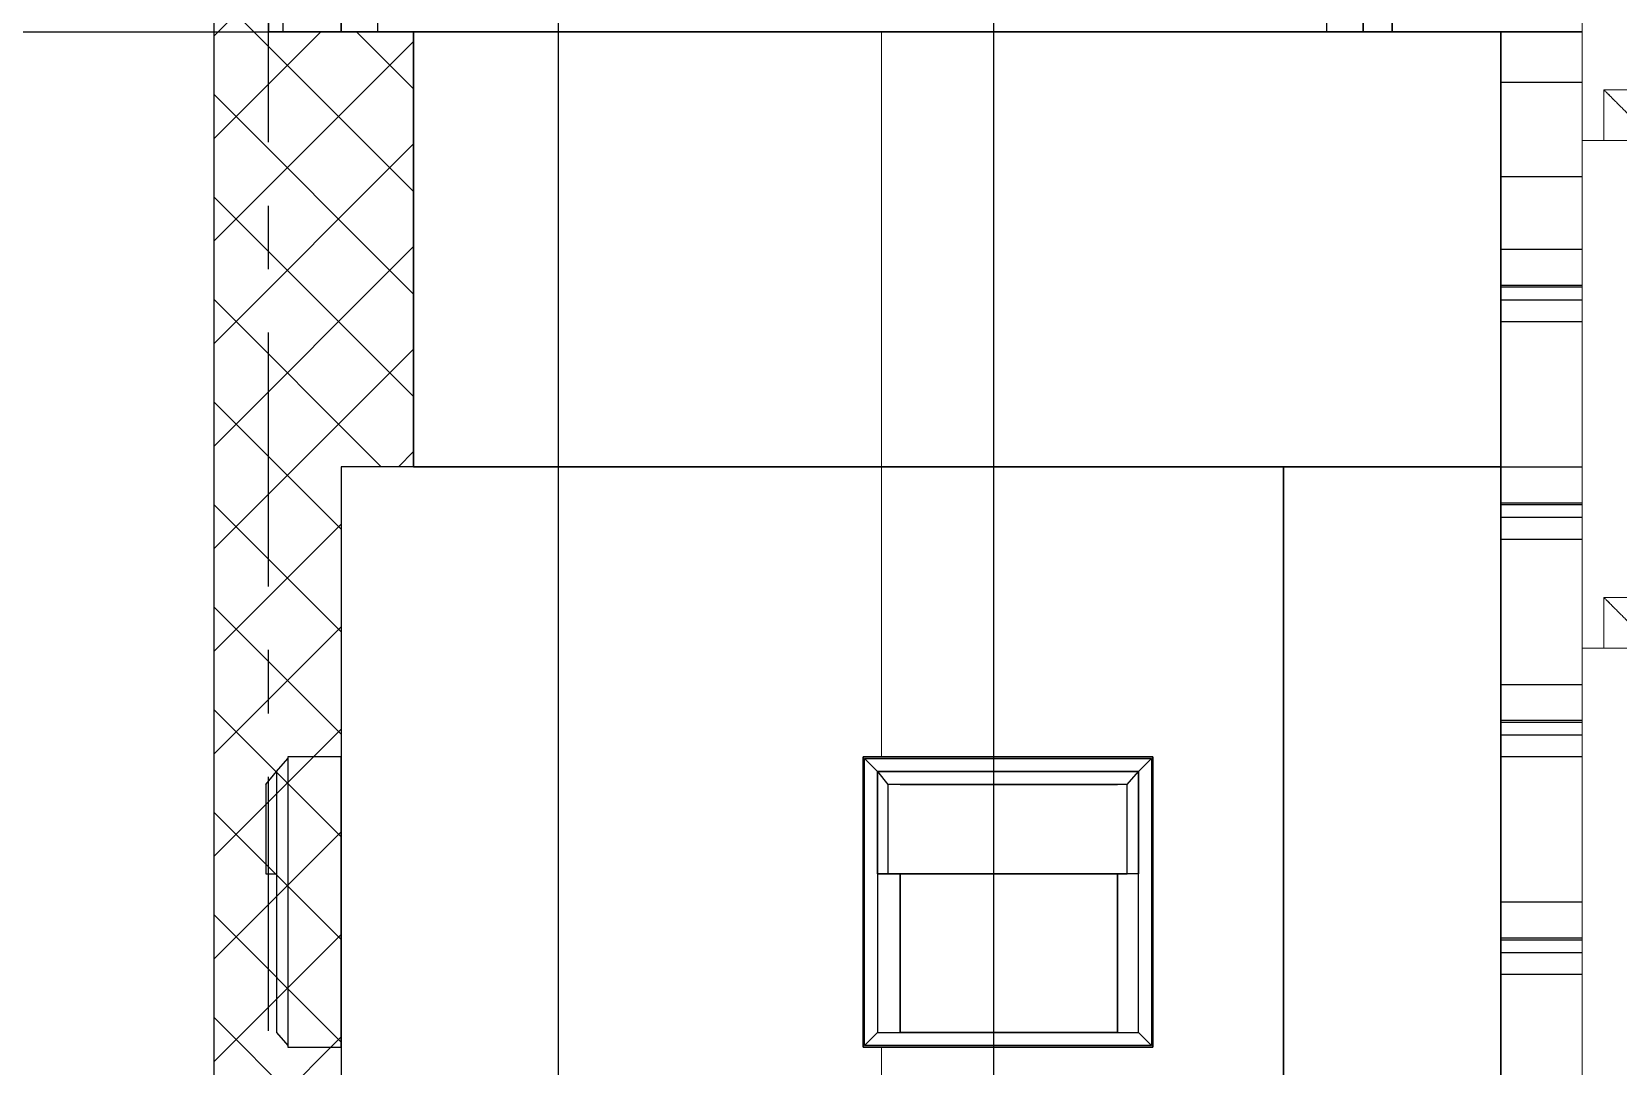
# Model space of a CAD drawing. Header units: millimetres. Extents: x -4391136 to -1798569, y -886572 to -291056.
# Drawn here: x -2407536 to -2406441, y -394254 to -393540 of the extents above; entities that cross this region are included whole.
import ezdxf
from ezdxf.enums import TextEntityAlignment as Align

# ---------------------------------------------------------------- set-up
doc = ezdxf.new("R2010")
doc.units = ezdxf.units.MM
for name, pattern in [('CENTER', [50.8, 31.75, -6.35, 6.35, -6.35]), ('TA_GL_000.70000', [1.925, 0.7, -0.175, 0.175, -0.175, 0.7]), ('TA_GL_005.00000', [13.75, 5, -1.25, 1.25, -1.25, 5])]:
    doc.linetypes.add(name, pattern=pattern)
for name, color, linetype in [('000 - 0_SYM_DWG_GRID-BUBBLE_MAIN_COLOR_1', 7, 'Continuous'), ('000 - 0_SYM_DWG_GRIDLINE_MAIN_COLOR_251', 7, 'Continuous'), ('000 - 0_SYM_DWG_LEVEL_TEXT', 7, 'Continuous'), ('000 - CONCRETE_EX_BUILDING_MAIN_COLOR_1', 7, 'Continuous'), ('000 - CONCRETE_EX_BUILDING_SUB_COLOR_251', 7, 'Continuous'), ('000 - CONCRETE_PRECAST_MAIN_COLOR_1', 7, 'Continuous'), ('000 - GRID', 7, 'CENTER'), ('Xref-E1-E4$0$_Col', 7, 'Continuous')]:
    doc.layers.add(name, color=color, linetype=linetype)
doc.styles.add('Arial', font='arial.ttf', dxfattribs={"height": 1500})
doc.styles.add('Arial_1', font='arial.ttf', dxfattribs={"height": 2000})
doc.styles.add('TA', font='', dxfattribs={"height": 4.5})
doc.styles.get('TA').set_extended_font_data('Cordia New')

# ---------------------------------------------------------------- blocks, each defined once
blk = doc.blocks.new('W-1-PP17-ENT2_REV00_20260527-083622_ELEVATION_3_ST')
at = {"layer": 'Xref-E1-E4$0$_Col', "color": 7}
for p, q in [((200, 100790), (200, 114090)), ((500, 114090), (500, 100790))]:
    blk.add_line(p, q, dxfattribs=at)
blk = doc.blocks.new('*U2358')
at = {"layer": '000 - 0_SYM_DWG_GRIDLINE_MAIN_COLOR_251', "color": 7, "linetype": 'ByBlock', "ltscale": 5}
blk.add_line((20, 0), (-295.4, 0), dxfattribs=at)
at = {"color": 7, "style": 'TA', "flags": 1}
blk.add_attdef('LOCATION', (6, -6), '', height=4.5, rotation=270, dxfattribs=at)
at = {"layer": '000 - 0_SYM_DWG_GRID-BUBBLE_MAIN_COLOR_1', "color": 7, "style": 'Arial'}
blk.add_attdef('GRID-HEAD', text='', height=4, rotation=90, dxfattribs=at).set_placement((41.25, 0), align=Align.MIDDLE_CENTER)
blk = doc.blocks.new('*U2158')
at = {"color": 7}
blk.add_point((0, 0), dxfattribs=at)
at = {"layer": '000 - 0_SYM_DWG_LEVEL_TEXT', "color": 7, "style": 'Arial_1'}
for tag, p in [('LV_NAME_1', (-114.775, 11.925)), ('LV_NAME_2', (-114.787, 6.835)), ('LV_NAME_3', (-114.798, 1.744))]:
    blk.add_attdef(tag, p, '', height=3, dxfattribs=at)
blk = doc.blocks.new('*U1519')
at = {"layer": '000 - 0_SYM_DWG_GRIDLINE_MAIN_COLOR_251', "color": 7, "linetype": 'ByBlock', "ltscale": 5}
blk.add_line((20, 0), (-232, 0), dxfattribs=at)
at = {"layer": '000 - 0_SYM_DWG_GRIDLINE_MAIN_COLOR_251', "color": 7}
blk.add_point((0, 0), dxfattribs=at)
at = {"color": 7, "style": 'TA', "flags": 1}
blk.add_attdef('LOCATION', (6, -6), '', height=4.5, rotation=270, dxfattribs=at)
blk = doc.blocks.new('W-1-PP17-ENT2_REV00_20260527-083622_ELEVATION_3_DIMS')
at = {"color": 7, "xscale": 50, "yscale": 50, "zscale": 50}
blk.add_blockref('*U2158', (0, 102290), dxfattribs=at)
at = {"layer": '000 - 0_SYM_DWG_GRIDLINE_MAIN_COLOR_251', "color": 7, "linetype": 'TA_GL_005.00000', "xscale": 50, "yscale": 50, "zscale": 50, "rotation": 180}
blk.add_blockref('*U1519', (0, 102290), dxfattribs=at)
at = {"layer": '000 - GRID', "color": 7, "linetype": 'TA_GL_000.70000', "xscale": 50.00000000000038, "yscale": 50.00000000000038, "zscale": 50.00000000000038, "rotation": 270}
blk.add_blockref('*U2358', (0, 101070), dxfattribs=at)
blk = doc.blocks.new('DPA_CP_Fence Type D - Fence Post Left w MRTA Logo-V78-ENTRANCE 2 - ENLARGE ELEVATION 3')
at = {"layer": '000 - CONCRETE_EX_BUILDING_MAIN_COLOR_1', "lineweight": 9}
h = blk.add_hatch(dxfattribs=at)
h.set_pattern_fill('FP_8', style=0, pattern_type=2)
h.set_pattern_definition([(45, (-2739911.39, 101340), (-35.3553, 35.3553), []), (135, (-2739911.39, 101340), (-35.3553, -35.3553), [])])
h.paths.add_polyline_path([(-2740112.8, 101389.9), (-2740092.7, 101389.9), (-2740092.7, 101990), (-2740042.7, 101990), (-2740042.7, 102290), (-2740142.8, 102290), (-2740142.8, 102890.1), (-2740180.3, 102890.1), (-2740180.3, 101389.9)])
h.paths.add_polyline_path([(-2741650.1, 101440), (-2741605.3, 101440), (-2741605.3, 102590), (-2741671.8, 102590), (-2741671.8, 101440)])
h.paths.add_polyline_path([(-2740405.3, 101440), (-2740330.3, 101440), (-2740330.3, 102590), (-2740405.3, 102590), (-2740405.3, 101480.7)])
h.paths.add_polyline_path([(-2741671.8, 102790), (-2741605.3, 102790), (-2741605.3, 102890.1), (-2741636.4, 102890.1), (-2741658.3, 102886.6), (-2741671.8, 102880.9), (-2741671.8, 102813.1)])
h.paths.add_polyline_path([(-2740330.3, 102790), (-2740330.3, 102890.1), (-2740405.3, 102890.1), (-2740405.3, 102790)])
blk = doc.blocks.new('DPA_GM-Stoplogs Line Based 250_post100  - Base 250-17983704-ENTRANCE 2 - ENLARGE ELEVATION 3')
at = {"layer": '000 - CONCRETE_EX_BUILDING_SUB_COLOR_251', "color": 7}
blk.add_line((-2739236.7, 102290), (-2739302.7, 102290), dxfattribs=at)
blk.add_line((-2739236.7, 102290), (-2739302.7, 102290), dxfattribs=at)
blk = doc.blocks.new('DPA-AR_RS_Roller Shutter - RS1-A_3725X3000_-28893657-ENTRANCE 2 - ENLARGE ELEVATION 3')
at = {"layer": '000 - CONCRETE_EX_BUILDING_MAIN_COLOR_1', "lineweight": 9}
h = blk.add_hatch(dxfattribs=at)
h.set_pattern_fill('FP_14', style=0, pattern_type=2)
h.set_pattern_definition([(0, (-630.73, 0), (0, 100), [])])
h.paths.add_polyline_path([(-2739367.7, 102290), (-2739236.7, 102290), (-2739236.7, 103040), (-2739221.7, 103040), (-2739221.4, 103075), (-2739130.7, 103075), (-2739130.6, 103172.3), (-2739129.3, 103177.9), (-2739128.2, 103180.5), (-2739123.5, 103185.7), (-2739121.2, 103187.5), (-2739115.4, 103189.5), (-2739110.2, 103189.8), (-2739106.8, 103189.4), (-2739100.7, 103186.3), (-2739097.7, 103183.6), (-2739094.9, 103179.6), (-2739093.4, 103175.9), (-2739092.8, 103167.6), (-2739092.7, 103063), (-2739092.7, 102290), (-2738827.7, 102290), (-2738827.7, 102300), (-2738577.7, 102300), (-2738577.7, 102290), (-2737642.5, 102290), (-2737642.6, 103172.3), (-2737641.3, 103177.9), (-2737639.8, 103181.1), (-2737637.2, 103184.4), (-2737632.2, 103187.9), (-2737627.7, 103189.5), (-2737621.7, 103189.7), (-2737619.8, 103190), (-2737572.9, 103190), (-2737366.7, 103189.5), (-2737361.7, 103190), (-2737356.8, 103189.4), (-2737352.2, 103187.5), (-2737347, 103182.8), (-2737345.3, 103180.5), (-2737343.3, 103175), (-2737342.9, 103167.9), (-2737343, 102290), (-2736427.7, 102290), (-2736427.7, 102300), (-2736177.7, 102300), (-2736177.7, 102290), (-2735892.6, 102290), (-2735892.1, 103175.9), (-2735890.2, 103180.5), (-2735885.5, 103185.7), (-2735882.2, 103187.9), (-2735877.4, 103189.5), (-2735873.7, 103190), (-2735868.8, 103189.4), (-2735864.2, 103187.5), (-2735859.7, 103183.6), (-2735856.9, 103179.6), (-2735855.4, 103175.9), (-2735854.8, 103167.6), (-2735854.7, 103075), (-2735763.7, 103074.7), (-2735763.7, 103040), (-2735748.7, 103040), (-2735748.7, 102290), (-2735642.7, 102290), (-2735642.7, 105290), (-2739367.7, 105290), (-2739367.7, 102313.5)])
h.paths.add_polyline_path([(-2739186.7, 102290), (-2739130.6, 102290), (-2739130.7, 102430), (-2739186.7, 102430), (-2739186.7, 102313.5)])
h.paths.add_polyline_path([(-2735854.9, 102290), (-2735798.7, 102290), (-2735798.7, 102430), (-2735854.9, 102430), (-2735854.9, 102313.5)])
h.paths.add_polyline_path([(-2737601.7, 102300), (-2737516.4, 102300), (-2737516.4, 102400), (-2737588.4, 102400.3), (-2737598, 102401.7), (-2737604.9, 102404.4), (-2737604.7, 102300)])
h.paths.add_polyline_path([(-2737469, 102300), (-2737380.4, 102300), (-2737380.4, 102404.4), (-2737384.1, 102402.9), (-2737388.9, 102401.3), (-2737403.6, 102400), (-2737469, 102400), (-2737469, 102313.5)])
h.paths.add_polyline_path([(-2737439.2, 102420), (-2737393.9, 102420.5), (-2737387.7, 102422), (-2737380.4, 102427.8), (-2737380.4, 102654.4), (-2737384.1, 102652.9), (-2737389.2, 102651.3), (-2737403.6, 102650), (-2737469, 102650), (-2737469, 102420)])
h.paths.add_polyline_path([(-2737585.7, 102420), (-2737516.4, 102420), (-2737516.4, 102650), (-2737588.4, 102650.3), (-2737598, 102651.7), (-2737604.9, 102653.8), (-2737604.7, 102426.9), (-2737597.1, 102421.6), (-2737591.6, 102420.5)])
h.paths.add_polyline_path([(-2735854.7, 102449.7), (-2735854.7, 102450), (-2735798.7, 102450), (-2735798.7, 102680), (-2735854.8, 102680), (-2735854.9, 102449.7)])
h.paths.add_polyline_path([(-2739130.7, 102449.7), (-2739130.6, 102450.2), (-2739130.7, 102680), (-2739186.7, 102680), (-2739186.7, 102450), (-2739130.7, 102450)])
h.paths.add_polyline_path([(-2737399.7, 102670), (-2737388.3, 102671.6), (-2737380.4, 102677.8), (-2737380.4, 102804.4), (-2737384.1, 102802.9), (-2737389.2, 102801.3), (-2737403.6, 102800), (-2737469, 102800), (-2737469, 102670), (-2737400.4, 102670)])
h.paths.add_polyline_path([(-2737572.9, 102670), (-2737516.4, 102670), (-2737516.4, 102800), (-2737588.4, 102800.3), (-2737598, 102801.7), (-2737604.8, 102803.8), (-2737604.7, 102676.9), (-2737597.1, 102671.6), (-2737585.7, 102670)])
h.paths.add_polyline_path([(-2739177.1, 102700), (-2739130.6, 102700), (-2739130.7, 102805), (-2739186.7, 102805), (-2739186.7, 102700)])
h.paths.add_polyline_path([(-2735798.7, 102700), (-2735798.7, 102805), (-2735854.8, 102805), (-2735854.7, 102700), (-2735835.1, 102700)])
h.paths.add_polyline_path([(-2737399.7, 102820), (-2737388.3, 102821.6), (-2737380.4, 102827.8), (-2737380.7, 102902), (-2737469, 102902), (-2737469, 102820), (-2737400.4, 102820)])
h.paths.add_polyline_path([(-2737572.9, 102820), (-2737516.4, 102820), (-2737516.4, 102902), (-2737604.8, 102902), (-2737604.7, 102826.9), (-2737597.1, 102821.6), (-2737585.7, 102820)])
h.paths.add_polyline_path([(-2735854.7, 102824.7), (-2735854.7, 102825), (-2735798.7, 102825), (-2735798.7, 103040), (-2735783.7, 103040), (-2735783.7, 103055), (-2735854.7, 103055), (-2735854.8, 102824.7)])
h.paths.add_polyline_path([(-2739130.7, 102824.7), (-2739130.7, 102825.2), (-2739130.7, 103055), (-2739201.7, 103055), (-2739201.7, 103040), (-2739186.7, 103040), (-2739186.7, 102825), (-2739130.7, 102825)])
h.paths.add_polyline_path([(-2737599.4, 102940), (-2737516.4, 102940), (-2737516.4, 103030), (-2737502.7, 103030), (-2737503.3, 103050), (-2737588.4, 103050.3), (-2737598, 103051.7), (-2737604.7, 103053.8), (-2737604.7, 102940), (-2737601.3, 102940)])
h.paths.add_polyline_path([(-2737386, 102940), (-2737380.4, 102940), (-2737380.4, 103054.4), (-2737384.1, 103052.9), (-2737388.9, 103051.3), (-2737403.6, 103050), (-2737482.7, 103050), (-2737482.2, 103030), (-2737469, 103030), (-2737469, 102940), (-2737392.7, 102940)])
h.paths.add_polyline_path([(-2737399.7, 103070), (-2737388.3, 103071.6), (-2737380.5, 103077.8), (-2737380.7, 103152), (-2737604.8, 103152), (-2737604.9, 103125.4), (-2737604.7, 103076.9), (-2737597.1, 103071.6), (-2737585.7, 103070), (-2737400.4, 103070)])
at = {"layer": '000 - CONCRETE_EX_BUILDING_MAIN_COLOR_1', "color": 7}
for p, q in [((-2739367.7, 105290), (-2739367.7, 102290)), ((-2739367.7, 102290), (-2739442.7, 102290)), ((-2739442.7, 102290), (-2739367.7, 102290)), ((-2739236.7, 102290), (-2739407.7, 102290)), ((-2739407.7, 102290), (-2739236.7, 102290))]:
    blk.add_line(p, q, dxfattribs=at)
blk = doc.blocks.new('DPA_LIGHTING_WALL MOUNT_WLL711_A - PASITO_Asymmetrical 150_x90_-33362364-ENTRANCE 2 - ENLARGE ELEVATION 3')
at = {"layer": '000 - CONCRETE_EX_BUILDING_MAIN_COLOR_1', "color": 7}
for p, q in [((-2739532.7, 101790), (-2739732.7, 101790)), ((-2739732.7, 101790), (-2739732.7, 101590)), ((-2739732.7, 101590), (-2739732.7, 101790)), ((-2739732.7, 101790), (-2739532.7, 101790)), ((-2739722.7, 101780), (-2739731.7, 101789)), ((-2739731.7, 101591), (-2739731.7, 101789)), ((-2739731.7, 101789), (-2739533.7, 101789)), ((-2739533.7, 101789), (-2739542.7, 101780)), ((-2739533.7, 101789), (-2739533.7, 101591)), ((-2739532.7, 101590), (-2739532.7, 101790)), ((-2739532.7, 101790), (-2739532.7, 101590)), ((-2739722.7, 101780), (-2739722.7, 101600)), ((-2739542.7, 101780), (-2739722.7, 101780)), ((-2739722.7, 101780), (-2739542.7, 101780)), ((-2739722.7, 101780), (-2739715.6, 101771)), ((-2739722.7, 101709.5), (-2739722.7, 101780)), ((-2739550.6, 101771), (-2739715.6, 101771)), ((-2739715.6, 101771), (-2739715.6, 101709.4)), ((-2739707, 101771), (-2739557.2, 101771)), ((-2739557.2, 101771), (-2739707, 101771)), ((-2739550.6, 101771), (-2739542.7, 101780)), ((-2739550.6, 101709.4), (-2739550.6, 101771)), ((-2739542.7, 101600), (-2739542.7, 101780)), ((-2739542.7, 101780), (-2739542.7, 101709.5)), ((-2739722.7, 101709.5), (-2739715.6, 101709.4)), ((-2739542.7, 101709.5), (-2739722.7, 101709.5)), ((-2739715.6, 101709.4), (-2739550.6, 101709.4)), ((-2739707, 101600), (-2739707, 101709.4)), ((-2739707, 101709.4), (-2739707, 101600)), ((-2739557.2, 101709.4), (-2739557.2, 101600)), ((-2739557.2, 101600), (-2739557.2, 101709.4)), ((-2739542.7, 101709.5), (-2739550.6, 101709.4)), ((-2739731.7, 101591), (-2739722.7, 101600)), ((-2739722.7, 101600), (-2739707, 101600)), ((-2739707, 101600), (-2739557.2, 101600)), ((-2739557.2, 101600), (-2739707, 101600)), ((-2739557.2, 101600), (-2739542.7, 101600)), ((-2739533.7, 101591), (-2739542.7, 101600)), ((-2739732.7, 101590), (-2739532.7, 101590)), ((-2739532.7, 101590), (-2739732.7, 101590)), ((-2739533.7, 101591), (-2739731.7, 101591))]:
    blk.add_line(p, q, dxfattribs=at)
blk = doc.blocks.new('DR-SG-SW-Wire Screen_Fence - D50-1200x2000 mm-34133114-ENTRANCE 2 - ENLARGE ELEVATION 3')
at = {"layer": '000 - CONCRETE_EX_BUILDING_MAIN_COLOR_1', "color": 7}
blk.add_line((-2740180.3, 101090), (-2740180.3, 103065), dxfattribs=at)
blk = doc.blocks.new('DPA_Curved type B - Curved Type B-V109-ENTRANCE 2 - ENLARGE ELEVATION 3')
at = {"layer": '000 - CONCRETE_PRECAST_MAIN_COLOR_1', "color": 7}
for p, q in [((-2740142.7, 102290), (-2740142.7, 105290)), ((-2740142.7, 102290), (-2740142.7, 105290)), ((-2740142.7, 102290), (-2740142.7, 105290)), ((-2740132.7, 102290), (-2740142.7, 102290)), ((-2740142.7, 102290), (-2740142.7, 102290)), ((-2740142.7, 102290), (-2740142.7, 102290)), ((-2740142.7, 102290), (-2740132.7, 102290)), ((-2740092.7, 102290), (-2740132.7, 102290)), ((-2740132.7, 102290), (-2740092.7, 102290)), ((-2739942.7, 102290), (-2740092.7, 102290)), ((-2740092.7, 102290), (-2739942.7, 102290))]:
    blk.add_line(p, q, dxfattribs=at)
blk = doc.blocks.new('DPA_Curved type B - Curved Type B-31237770-ENTRANCE 2 - ENLARGE ELEVATION 3')
at = {"layer": '000 - CONCRETE_PRECAST_MAIN_COLOR_1', "color": 7}
for p, q in [((-2740142.8, 102290), (-2740142.8, 105290)), ((-2740142.7, 102290), (-2740142.7, 105290)), ((-2740094.3, 102290), (-2740142.8, 102290)), ((-2740142.8, 102290), (-2740094.3, 102290)), ((-2740132.7, 102290), (-2740142.7, 102290)), ((-2740142.7, 102290), (-2740094.3, 102290)), ((-2740094.3, 102290), (-2740142.7, 102290)), ((-2740142.7, 102290), (-2740132.7, 102290)), ((-2740092.7, 102290), (-2740132.7, 102290)), ((-2740132.7, 102290), (-2740092.7, 102290)), ((-2739942.7, 102290), (-2740092.7, 102290)), ((-2740092.7, 102290), (-2739942.7, 102290))]:
    blk.add_line(p, q, dxfattribs=at)
blk = doc.blocks.new('DPA_Curved type A - Curved Type A-V110-ENTRANCE 2 - ENLARGE ELEVATION 3')
at = {"layer": '000 - CONCRETE_PRECAST_MAIN_COLOR_1', "color": 7}
for p, q in [((-2740142.7, 102290), (-2740142.7, 105290)), ((-2740142.7, 102290), (-2740142.7, 105290)), ((-2740132.7, 102290), (-2740142.7, 102290)), ((-2740142.7, 102290), (-2740142.7, 102290)), ((-2740142.7, 102290), (-2740132.7, 102290)), ((-2740092.7, 102290), (-2740132.7, 102290)), ((-2740132.7, 102290), (-2740092.7, 102290)), ((-2740092.7, 102290), (-2739942.7, 102290)), ((-2739942.7, 102290), (-2740092.7, 102290))]:
    blk.add_line(p, q, dxfattribs=at)
blk = doc.blocks.new('System Panel - DPA-AR_Facade_Solid Panel 150mm-27924946-ENTRANCE 2 - ENLARGE ELEVATION 3')
at = {"layer": '000 - CONCRETE_EX_BUILDING_MAIN_COLOR_1', "color": 7}
for p, q in [((-2740142.7, 102290), (-2740142.7, 105290)), ((-2740142.7, 105290), (-2740142.7, 102290)), ((-2739992.7, 102290), (-2740142.7, 102290))]:
    blk.add_line(p, q, dxfattribs=at)
blk = doc.blocks.new('DPA_Curved type B - Curved Type B-V111-ENTRANCE 2 - ENLARGE ELEVATION 3')
at = {"layer": '000 - CONCRETE_PRECAST_MAIN_COLOR_1', "color": 7}
for p, q in [((-2740132.7, 102290), (-2740142.7, 102290)), ((-2740142.7, 102290), (-2740142.7, 102290)), ((-2740142.7, 102290), (-2740142.7, 102290)), ((-2740142.7, 102290), (-2740132.7, 102290)), ((-2740092.7, 102290), (-2740132.7, 102290)), ((-2740132.7, 102290), (-2740092.7, 102290)), ((-2739942.7, 102290), (-2740092.7, 102290)), ((-2740092.7, 102290), (-2739942.7, 102290))]:
    blk.add_line(p, q, dxfattribs=at)
blk = doc.blocks.new('DPA_Curved type A - Curved Type A-V112-ENTRANCE 2 - ENLARGE ELEVATION 3')
at = {"layer": '000 - CONCRETE_PRECAST_MAIN_COLOR_1', "color": 7}
for p, q in [((-2740132.7, 102290), (-2740142.7, 102290)), ((-2740142.7, 102290), (-2740142.7, 102290)), ((-2740142.7, 102290), (-2740132.7, 102290)), ((-2740092.7, 102290), (-2740132.7, 102290)), ((-2740132.7, 102290), (-2740092.7, 102290)), ((-2740092.7, 102290), (-2739942.7, 102290)), ((-2739942.7, 102290), (-2740092.7, 102290))]:
    blk.add_line(p, q, dxfattribs=at)
blk = doc.blocks.new('DPA_Flat type A - Flat Type A-34221662-ENTRANCE 2 - ENLARGE ELEVATION 3')
at = {"layer": '000 - CONCRETE_EX_BUILDING_MAIN_COLOR_1', "color": 7}
for p, q in [((-2740117.7, 102290), (-2740142.7, 102290)), ((-2740142.7, 102290), (-2740117.7, 102290)), ((-2739942.7, 102290), (-2740117.7, 102290)), ((-2740117.7, 102290), (-2739942.7, 102290))]:
    blk.add_line(p, q, dxfattribs=at)
blk = doc.blocks.new('DPA_Curved type A_Corner 1 - Curved Type A_corner 1-31495885-ENTRANCE 2 - ENLARGE ELEVATION 3')
at = {"layer": '000 - CONCRETE_PRECAST_MAIN_COLOR_1', "color": 7}
for p, q in [((-2740142.7, 102290), (-2740142.7, 105290)), ((-2740142.7, 102290), (-2740142.7, 105290)), ((-2740132.7, 102290), (-2740132.7, 105290)), ((-2740092.7, 102290), (-2740092.7, 105290)), ((-2740092.7, 102290), (-2740092.7, 105290)), ((-2740092.7, 102290), (-2740092.7, 105290)), ((-2740092.7, 102290), (-2740092.7, 105290)), ((-2740132.7, 102290), (-2740142.7, 102290)), ((-2740142.7, 102290), (-2740142.7, 102290)), ((-2740142.7, 102290), (-2740132.7, 102290)), ((-2740092.7, 102290), (-2740132.7, 102290)), ((-2740132.7, 102290), (-2740092.7, 102290)), ((-2739942.7, 102290), (-2740092.7, 102290)), ((-2740092.7, 102290), (-2739942.7, 102290))]:
    blk.add_line(p, q, dxfattribs=at)
blk = doc.blocks.new('DPA_Curved type B - Curved Type B-V113-ENTRANCE 2 - ENLARGE ELEVATION 3')
at = {"layer": '000 - CONCRETE_PRECAST_MAIN_COLOR_1', "color": 7}
for p, q in [((-2740142.7, 102290), (-2740142.7, 105290)), ((-2740142.7, 102290), (-2740142.7, 105290)), ((-2740142.7, 102290), (-2740142.7, 105290)), ((-2740092.7, 105290), (-2740092.7, 102290)), ((-2740092.7, 102290), (-2740092.7, 105290)), ((-2740092.7, 102290), (-2740092.7, 105290)), ((-2740092.7, 102290), (-2740092.7, 105290)), ((-2740132.7, 102290), (-2740142.7, 102290)), ((-2740142.7, 102290), (-2740142.7, 102290)), ((-2740142.7, 102290), (-2740142.7, 102290)), ((-2740142.7, 102290), (-2740132.7, 102290)), ((-2740092.7, 102290), (-2740132.7, 102290)), ((-2740132.7, 102290), (-2740092.7, 102290)), ((-2739942.7, 102290), (-2740092.7, 102290)), ((-2740092.7, 102290), (-2739942.7, 102290))]:
    blk.add_line(p, q, dxfattribs=at)
blk = doc.blocks.new('System Panel - DPA-AR_Facade_Solid Panel 150mm-28751671-ENTRANCE 2 - ENLARGE ELEVATION 3')
at = {"layer": '000 - CONCRETE_EX_BUILDING_MAIN_COLOR_1', "color": 7}
for p, q in [((-2740142.7, 102290), (-2740142.7, 105290)), ((-2740142.7, 105290), (-2740142.7, 102290)), ((-2739992.7, 102290), (-2740142.7, 102290)), ((-2740142.7, 102290), (-2739992.7, 102290))]:
    blk.add_line(p, q, dxfattribs=at)
blk = doc.blocks.new('DPA_Flat type A - Flat Type A-31215684-ENTRANCE 2 - ENLARGE ELEVATION 3')
at = {"layer": '000 - CONCRETE_EX_BUILDING_MAIN_COLOR_1', "color": 7}
for p, q in [((-2740092.7, 102290), (-2740092.7, 105290)), ((-2740092.7, 105290), (-2740092.7, 102290)), ((-2740067.7, 105290), (-2740067.7, 102290)), ((-2739412.7, 102290), (-2739412.7, 105290)), ((-2739387.7, 102290), (-2739387.7, 105290)), ((-2739387.7, 105290), (-2739387.7, 102290)), ((-2740067.7, 102290), (-2740092.7, 102290)), ((-2740092.7, 102290), (-2739387.7, 102290)), ((-2739412.7, 102290), (-2740067.7, 102290)), ((-2739387.7, 102290), (-2739412.7, 102290))]:
    blk.add_line(p, q, dxfattribs=at)
blk = doc.blocks.new('DPA_Flat type A - Flat Type A-31215687-ENTRANCE 2 - ENLARGE ELEVATION 3')
at = {"layer": '000 - CONCRETE_EX_BUILDING_MAIN_COLOR_1', "color": 7}
for p, q in [((-2739367.7, 105290), (-2739367.7, 102290)), ((-2739367.7, 102290), (-2739367.7, 105290)), ((-2739567.7, 102290), (-2739392.7, 102290)), ((-2739392.7, 102290), (-2739567.7, 102290)), ((-2739392.7, 102290), (-2739367.7, 102290)), ((-2739367.7, 102290), (-2739392.7, 102290))]:
    blk.add_line(p, q, dxfattribs=at)
blk = doc.blocks.new('PPLS_Escalator Straight - PPLS_Escalator Single_1000 mm Step Width-32424651-ENTRANCE 2 - ENLARGE ELEVATION 3')
at = {"layer": '000 - CONCRETE_EX_BUILDING_MAIN_COLOR_1', "color": 7}
for p, q in [((-2739317.7, 102290), (-2739236.7, 102290)), ((-2739317.7, 102290), (-2739236.7, 102290)), ((-2739236.7, 102290), (-2739317.7, 102290)), ((-2739317.7, 102290), (-2739236.7, 102290))]:
    blk.add_line(p, q, dxfattribs=at)
blk = doc.blocks.new('Railing - RL8A_Post _Mid_-30554526-ENTRANCE 2 - ENLARGE ELEVATION 3')
at = {"layer": '000 - CONCRETE_EX_BUILDING_MAIN_COLOR_1', "color": 7, "lineweight": 9}
blk.add_line((-2739236.7, 102665), (-2739236.7, 101840), dxfattribs=at)
blk = doc.blocks.new('Railing - RL8A_Post _Mid_-V118-ENTRANCE 2 - ENLARGE ELEVATION 3')
at = {"layer": '000 - CONCRETE_EX_BUILDING_MAIN_COLOR_1', "color": 7, "lineweight": 9}
for p, q in [((-2739130.5, 102250), (-2739221.7, 102250)), ((-2739221.7, 102250), (-2739221.7, 102215)), ((-2739236.7, 102215), (-2739236.7, 101390)), ((-2739186.7, 102215), (-2739236.7, 102215)), ((-2739236.7, 102215), (-2739186.7, 102215)), ((-2739211.7, 102215), (-2739221.4, 102215)), ((-2739221.4, 102215), (-2739211.7, 102215)), ((-2739211.7, 102215), (-2739202.1, 102215)), ((-2739202.1, 102215), (-2739211.7, 102215))]:
    blk.add_line(p, q, dxfattribs=at)
for points, knots in [([(-2739221.7, 102250), (-2739221.7, 102250), (-2739221.6, 102249.8), (-2739221, 102249.3), (-2739220.4, 102248.7), (-2739219.8, 102248.1), (-2739219.2, 102247.5), (-2739218.7, 102246.9), (-2739217.8, 102246.1), (-2739216.9, 102245.2), (-2739216.2, 102244.4), (-2739215.4, 102243.6), (-2739213.9, 102242.2), (-2739212.6, 102240.9), (-2739211.7, 102240)], [0.5, 0.5, 0.5, 0.5, 0.5833333, 0.625, 0.6666667, 0.7083333, 0.7291667, 0.75, 0.7916667, 0.8333333, 0.8541667, 0.875, 0.9166667, 1, 1, 1, 1]), ([(-2739211.7, 102240), (-2739212.6, 102240.9), (-2739213.9, 102242.2), (-2739215.6, 102243.8), (-2739216.5, 102244.8), (-2739217.3, 102245.6), (-2739218, 102246.3), (-2739218.7, 102246.9), (-2739219.2, 102247.5), (-2739219.8, 102248.1), (-2739220.4, 102248.7), (-2739221, 102249.3), (-2739221.3, 102249.5), (-2739221.4, 102249.7)], [0, 0, 0, 0, 0.0833333, 0.125, 0.1666667, 0.1875, 0.2083333, 0.25, 0.2708333, 0.2916667, 0.3333333, 0.375, 0.4166667, 0.4166667, 0.4166667, 0.4166667]), ([(-2739211.7, 102240), (-2739210.8, 102239.1), (-2739209.5, 102237.8), (-2739207.9, 102236.2), (-2739206.9, 102235.2), (-2739206.2, 102234.4), (-2739205.5, 102233.7), (-2739204.8, 102233.1), (-2739204.2, 102232.5), (-2739203.6, 102231.9), (-2739203, 102231.3), (-2739202.5, 102230.7), (-2739201.9, 102230.2), (-2739201.7, 102230), (-2739201.7, 102230)], [0, 0, 0, 0, 0.0833333, 0.125, 0.1666667, 0.1875, 0.2083333, 0.25, 0.2708333, 0.2916667, 0.3333333, 0.375, 0.4166667, 0.5, 0.5, 0.5, 0.5]), ([(-2739202.1, 102230.3), (-2739202.2, 102230.5), (-2739202.5, 102230.7), (-2739203, 102231.3), (-2739203.6, 102231.9), (-2739204.2, 102232.5), (-2739204.8, 102233.1), (-2739205.6, 102233.9), (-2739206.5, 102234.8), (-2739207.3, 102235.6), (-2739208.1, 102236.4), (-2739209.5, 102237.8), (-2739210.8, 102239.1), (-2739211.7, 102240)], [0.5833333, 0.5833333, 0.5833333, 0.5833333, 0.625, 0.6666667, 0.7083333, 0.7291667, 0.75, 0.7916667, 0.8333333, 0.8541667, 0.875, 0.9166667, 1, 1, 1, 1])]:
    blk.add_open_spline(points, degree=3, knots=knots, dxfattribs=at)
blk = doc.blocks.new('Railing - RL8A_Post_Start-End_-30554528-ENTRANCE 2 - ENLARGE ELEVATION 3')
at = {"layer": '000 - CONCRETE_EX_BUILDING_MAIN_COLOR_1', "color": 7, "lineweight": 9}
blk.add_line((-2739236.7, 103040), (-2739236.7, 102290), dxfattribs=at)
blk = doc.blocks.new('Railing - RL8A_Post_Start-End_-V119-ENTRANCE 2 - ENLARGE ELEVATION 3')
at = {"layer": '000 - CONCRETE_EX_BUILDING_MAIN_COLOR_1', "color": 7, "lineweight": 9}
for p, q in [((-2739130.7, 101900), (-2739221.7, 101900)), ((-2739221.7, 101900), (-2739221.7, 101865)), ((-2739236.7, 101865), (-2739236.7, 101090)), ((-2739186.7, 101865), (-2739236.7, 101865)), ((-2739236.7, 101865), (-2739186.7, 101865)), ((-2739211.7, 101865), (-2739221.4, 101865)), ((-2739221.4, 101865), (-2739211.7, 101865)), ((-2739211.7, 101865), (-2739202.1, 101865)), ((-2739202.1, 101865), (-2739211.7, 101865))]:
    blk.add_line(p, q, dxfattribs=at)
for points, knots in [([(-2739221.7, 101900), (-2739221.7, 101900), (-2739221.6, 101899.8), (-2739221, 101899.3), (-2739220.4, 101898.7), (-2739219.8, 101898.1), (-2739219.2, 101897.5), (-2739218.7, 101896.9), (-2739217.8, 101896.1), (-2739216.9, 101895.2), (-2739216.2, 101894.4), (-2739215.4, 101893.6), (-2739213.9, 101892.2), (-2739212.6, 101890.9), (-2739211.7, 101890)], [0.5, 0.5, 0.5, 0.5, 0.5833333, 0.625, 0.6666667, 0.7083333, 0.7291667, 0.75, 0.7916667, 0.8333333, 0.8541667, 0.875, 0.9166667, 1, 1, 1, 1]), ([(-2739218.8, 101897.1), (-2739219, 101897.2), (-2739219.2, 101897.5), (-2739219.8, 101898.1), (-2739220.4, 101898.7), (-2739221, 101899.3), (-2739221.3, 101899.5), (-2739221.4, 101899.7)], [0.25, 0.25, 0.25, 0.25, 0.2708333, 0.2916667, 0.3333333, 0.375, 0.4166667, 0.4166667, 0.4166667, 0.4166667]), ([(-2739211.7, 101890), (-2739212.6, 101890.9), (-2739213.9, 101892.2), (-2739215.6, 101893.8), (-2739216.5, 101894.8), (-2739217.3, 101895.6), (-2739218, 101896.3), (-2739218.5, 101896.8), (-2739218.8, 101897.1)], [0, 0, 0, 0, 0.0833333, 0.125, 0.1666667, 0.1875, 0.2083333, 0.25, 0.25, 0.25, 0.25]), ([(-2739211.7, 101890), (-2739210.8, 101889.1), (-2739209.5, 101887.8), (-2739207.9, 101886.2), (-2739206.9, 101885.2), (-2739206.2, 101884.4), (-2739205.5, 101883.7), (-2739204.8, 101883.1), (-2739204.2, 101882.5), (-2739203.6, 101881.9), (-2739203, 101881.3), (-2739202.5, 101880.7), (-2739201.9, 101880.2), (-2739201.7, 101880), (-2739201.7, 101880)], [0, 0, 0, 0, 0.0833333, 0.125, 0.1666667, 0.1875, 0.2083333, 0.25, 0.2708333, 0.2916667, 0.3333333, 0.375, 0.4166667, 0.5, 0.5, 0.5, 0.5]), ([(-2739202.1, 101880.3), (-2739202.2, 101880.5), (-2739202.5, 101880.7), (-2739203, 101881.3), (-2739203.6, 101881.9), (-2739204.2, 101882.5), (-2739204.8, 101883.1), (-2739205.6, 101883.9), (-2739206.5, 101884.8), (-2739207.3, 101885.6), (-2739208.1, 101886.4), (-2739209.5, 101887.8), (-2739210.8, 101889.1), (-2739211.7, 101890)], [0.5833333, 0.5833333, 0.5833333, 0.5833333, 0.625, 0.6666667, 0.7083333, 0.7291667, 0.75, 0.7916667, 0.8333333, 0.8541667, 0.875, 0.9166667, 1, 1, 1, 1])]:
    blk.add_open_spline(points, degree=3, knots=knots, dxfattribs=at)
blk = doc.blocks.new('Railing - Railing-30558705-ENTRANCE 2 - ENLARGE ELEVATION 3')
at = {"color": 7}
for name in ['Railing - RL8A_Post_Start-End_-30554528-ENTRANCE 2 - ENLARGE ELEVATION 3', 'Railing - RL8A_Post _Mid_-30554526-ENTRANCE 2 - ENLARGE ELEVATION 3', 'Railing - RL8A_Post _Mid_-V118-ENTRANCE 2 - ENLARGE ELEVATION 3', 'Railing - RL8A_Post_Start-End_-V119-ENTRANCE 2 - ENLARGE ELEVATION 3']:
    blk.add_blockref(name, (0, 0), dxfattribs=at)
blk = doc.blocks.new('DPA_LIGHTING_WALL MOUNT_WLL711 1 - 10W LED_use_-V133-ENTRANCE 2 - ENLARGE ELEVATION 3')
at = {"layer": '000 - CONCRETE_EX_BUILDING_MAIN_COLOR_1', "color": 7}
for p, q in [((-2740137.4, 101780), (-2740129.4, 101789)), ((-2740129.4, 101790), (-2740129.4, 101590)), ((-2740092.7, 101790), (-2740129.4, 101790)), ((-2740092.7, 101590), (-2740092.7, 101790)), ((-2740144.7, 101771), (-2740137.4, 101780)), ((-2740144.7, 101771), (-2740144.7, 101709.4)), ((-2740137.4, 101780), (-2740137.4, 101600)), ((-2740144.7, 101709.4), (-2740137.4, 101709.4)), ((-2740137.4, 101600), (-2740129.4, 101591)), ((-2740129.4, 101590), (-2740092.7, 101590))]:
    blk.add_line(p, q, dxfattribs=at)
blk = doc.blocks.new('W-1-PP17-ENT2_REV00_20260527-083622_ELEVATION_3_EX')
at = {"layer": '000 - CONCRETE_EX_BUILDING_MAIN_COLOR_1', "lineweight": 9}
h = blk.add_hatch(dxfattribs=at)
h.set_pattern_fill('FP_10', style=0, pattern_type=2)
h.set_pattern_definition([(90, (-350, 102290), (-600, 4e-14), [])])
h.paths.add_polyline_path([(698.3, 101990), (850, 101990), (850, 102290), (100, 102290), (100, 101990), (431, 101990)])
h = blk.add_hatch(dxfattribs=at)
h.set_pattern_fill('FP_4', style=0, pattern_type=2)
h.set_pattern_definition([(90, (850, 100750), (-600, 4e-14), [])])
h.paths.add_polyline_path([(698.3, 101090), (700, 101090), (700, 101340), (50, 101340), (50, 101090), (431, 101090)])
h.paths.add_polyline_path([(700, 101350), (700, 101990), (50, 101990), (50, 101350), (698.3, 101350)])
h.paths.add_polyline_path([(610, 101590), (410, 101590), (410, 101790), (610, 101790), (610, 101647.3)])
at = {"layer": '000 - CONCRETE_EX_BUILDING_MAIN_COLOR_1', "color": 7}
for p, q in [((775, 102290), (775, 105290)), ((100, 101990), (100, 102290)), ((100, 102290), (200, 102290)), ((850, 102290), (100, 102290)), ((100, 102290), (100, 101990)), ((100, 102290), (850, 102290)), ((100, 102290), (100, 102190)), ((100, 102290), (100, 102190)), ((150, 102290), (100, 102290)), ((100, 102290), (150, 102290)), ((150, 102290), (100, 102290)), ((200, 102290), (850, 102290)), ((750, 102290), (700, 102290)), ((700, 102290), (750, 102290)), ((750, 102290), (700, 102290)), ((700, 102290), (750, 102290)), ((700, 102290), (775, 102290)), ((725, 102290), (700, 102290)), ((720, 102290), (700, 102290)), ((700, 102290), (725, 102290)), ((720, 102290), (770, 102290)), ((775, 102290), (770, 102290)), ((50, 101990), (50, 101350)), ((200, 101990), (50, 101990)), ((700, 101990), (50, 101990)), ((50, 101990), (50, 101350)), ((200, 101990), (100, 101990)), ((100, 101990), (850, 101990)), ((200, 101990), (700, 101990)), ((850, 101990), (200, 101990)), ((850, 101990), (700, 101990)), ((850, 101990), (700, 101990)), ((700, 101990), (700, 101190)), ((700, 101990), (700, 101940)), ((700, 101340), (700, 101990)), ((700, 101940), (700, 101790)), ((700, 101190), (700, 101940)), ((700, 101790), (700, 101640)), ((700, 101640), (700, 101490))]:
    blk.add_line(p, q, dxfattribs=at)
at = {"layer": '000 - CONCRETE_EX_BUILDING_SUB_COLOR_251', "color": 7}
for p, q in [((850, 101990), (850, 102290)), ((850, 102290), (850, 101990)), ((850, 102290), (906, 102290)), ((850, 102290), (850, 102190)), ((850, 102290), (850, 102190)), ((850, 102115), (850, 102255)), ((906, 102255), (850, 102255)), ((850, 102190), (850, 101990)), ((906, 102190), (850, 102190)), ((850, 102134), (850, 102140)), ((850, 102140), (906, 102140)), ((850, 102115), (850, 102140)), ((850, 102137.5), (850, 102140)), ((850, 102137.5), (850, 102140)), ((850, 102137.5), (850, 102140)), ((850, 102137.5), (850, 102140)), ((850, 102137.5), (850, 102140)), ((850, 102140), (906, 102140)), ((850, 102140), (906, 102140)), ((850, 102140), (906, 102140)), ((850, 102140), (906, 102140)), ((850, 102140), (906, 102140)), ((850, 102140), (906, 102140)), ((850, 102114), (850, 102134)), ((906, 102115), (850, 102115)), ((850, 102090), (850, 102114)), ((850, 102114), (906, 102114)), ((850, 102114), (906, 102114)), ((850, 101965), (850, 102105)), ((906, 102105), (850, 102105)), ((906, 102090), (850, 102090)), ((850, 101990), (850, 101350)), ((850, 101984), (850, 101990)), ((850, 101990), (906, 101990)), ((850, 101965), (850, 101990)), ((850, 101987.5), (850, 101990)), ((850, 101987.5), (850, 101990)), ((850, 101987.5), (850, 101990)), ((850, 101987.5), (850, 101990)), ((850, 101987.5), (850, 101990)), ((850, 101990), (906, 101990)), ((850, 101990), (906, 101990)), ((850, 101990), (906, 101990)), ((850, 101990), (906, 101990)), ((850, 101990), (906, 101990)), ((850, 101990), (906, 101990)), ((850, 101964), (850, 101984)), ((906, 101965), (850, 101965)), ((850, 101940), (850, 101964)), ((850, 101964), (906, 101964)), ((850, 101964), (906, 101964)), ((850, 101815), (850, 101955)), ((906, 101955), (850, 101955)), ((906, 101940), (850, 101940)), ((850, 101834), (850, 101840)), ((850, 101840), (906, 101840)), ((850, 101815), (850, 101840)), ((850, 101837.5), (850, 101840)), ((850, 101837.5), (850, 101840)), ((850, 101837.5), (850, 101840)), ((850, 101837.5), (850, 101840)), ((850, 101837.5), (850, 101840)), ((850, 101840), (906, 101840)), ((850, 101840), (906, 101840)), ((850, 101840), (906, 101840)), ((850, 101840), (906, 101840)), ((850, 101840), (906, 101840)), ((850, 101840), (906, 101840)), ((850, 101814), (850, 101834)), ((906, 101815), (850, 101815)), ((850, 101790), (850, 101814)), ((850, 101814), (906, 101814)), ((850, 101814), (906, 101814)), ((850, 101665), (850, 101805)), ((906, 101805), (850, 101805)), ((906, 101790), (850, 101790)), ((850, 101684), (850, 101690)), ((850, 101690), (906, 101690)), ((850, 101665), (850, 101690)), ((850, 101687.5), (850, 101690)), ((850, 101687.5), (850, 101690)), ((850, 101687.5), (850, 101690)), ((850, 101687.5), (850, 101690)), ((850, 101687.5), (850, 101690)), ((850, 101690), (906, 101690)), ((850, 101690), (906, 101690)), ((850, 101690), (906, 101690)), ((850, 101690), (906, 101690)), ((850, 101690), (906, 101690)), ((850, 101690), (906, 101690)), ((850, 101664), (850, 101684)), ((906, 101665), (850, 101665)), ((850, 101640), (850, 101664)), ((850, 101664), (906, 101664)), ((850, 101664), (906, 101664)), ((850, 101515), (850, 101655)), ((906, 101655), (850, 101655)), ((906, 101640), (850, 101640))]:
    blk.add_line(p, q, dxfattribs=at)
at = {"layer": '000 - CONCRETE_EX_BUILDING_MAIN_COLOR_1', "color": 7}
for name in ['System Panel - DPA-AR_Facade_Solid Panel 150mm-27924946-ENTRANCE 2 - ENLARGE ELEVATION 3', 'DPA_Flat type A - Flat Type A-34221662-ENTRANCE 2 - ENLARGE ELEVATION 3', 'System Panel - DPA-AR_Facade_Solid Panel 150mm-28751671-ENTRANCE 2 - ENLARGE ELEVATION 3', 'DPA_Flat type A - Flat Type A-31215684-ENTRANCE 2 - ENLARGE ELEVATION 3', 'DPA_Flat type A - Flat Type A-31215687-ENTRANCE 2 - ENLARGE ELEVATION 3', 'DPA-AR_RS_Roller Shutter - RS1-A_3725X3000_-28893657-ENTRANCE 2 - ENLARGE ELEVATION 3', 'DR-SG-SW-Wire Screen_Fence - D50-1200x2000 mm-34133114-ENTRANCE 2 - ENLARGE ELEVATION 3', 'Railing - Railing-30558705-ENTRANCE 2 - ENLARGE ELEVATION 3', 'DPA_CP_Fence Type D - Fence Post Left w MRTA Logo-V78-ENTRANCE 2 - ENLARGE ELEVATION 3', 'PPLS_Escalator Straight - PPLS_Escalator Single_1000 mm Step Width-32424651-ENTRANCE 2 - ENLARGE ELEVATION 3', 'DPA_LIGHTING_WALL MOUNT_WLL711 1 - 10W LED_use_-V133-ENTRANCE 2 - ENLARGE ELEVATION 3', 'DPA_LIGHTING_WALL MOUNT_WLL711 1 - 10W LED_use_-V133-ENTRANCE 2 - ENLARGE ELEVATION 3', 'DPA_LIGHTING_WALL MOUNT_WLL711 1 - 10W LED_use_-V133-ENTRANCE 2 - ENLARGE ELEVATION 3', 'DPA_LIGHTING_WALL MOUNT_WLL711 1 - 10W LED_use_-V133-ENTRANCE 2 - ENLARGE ELEVATION 3', 'DPA_LIGHTING_WALL MOUNT_WLL711 1 - 10W LED_use_-V133-ENTRANCE 2 - ENLARGE ELEVATION 3', 'DPA_LIGHTING_WALL MOUNT_WLL711 1 - 10W LED_use_-V133-ENTRANCE 2 - ENLARGE ELEVATION 3', 'DPA_LIGHTING_WALL MOUNT_WLL711 1 - 10W LED_use_-V133-ENTRANCE 2 - ENLARGE ELEVATION 3', 'DPA_LIGHTING_WALL MOUNT_WLL711 1 - 10W LED_use_-V133-ENTRANCE 2 - ENLARGE ELEVATION 3', 'DPA_LIGHTING_WALL MOUNT_WLL711_A - PASITO_Asymmetrical 150_x90_-33362364-ENTRANCE 2 - ENLARGE ELEVATION 3']:
    blk.add_blockref(name, (2740142.7, 0), dxfattribs=at)
at = {"layer": '000 - CONCRETE_EX_BUILDING_SUB_COLOR_251', "color": 7}
blk.add_blockref('DPA_GM-Stoplogs Line Based 250_post100  - Base 250-17983704-ENTRANCE 2 - ENLARGE ELEVATION 3', (2740142.7, 0), dxfattribs=at)
at = {"layer": '000 - CONCRETE_PRECAST_MAIN_COLOR_1', "color": 7}
for name in ['DPA_Curved type B - Curved Type B-31237770-ENTRANCE 2 - ENLARGE ELEVATION 3', 'DPA_Curved type B - Curved Type B-V109-ENTRANCE 2 - ENLARGE ELEVATION 3', 'DPA_Curved type A - Curved Type A-V110-ENTRANCE 2 - ENLARGE ELEVATION 3', 'DPA_Curved type B - Curved Type B-V109-ENTRANCE 2 - ENLARGE ELEVATION 3', 'DPA_Curved type B - Curved Type B-V111-ENTRANCE 2 - ENLARGE ELEVATION 3', 'DPA_Curved type A - Curved Type A-V112-ENTRANCE 2 - ENLARGE ELEVATION 3', 'DPA_Curved type A - Curved Type A-V112-ENTRANCE 2 - ENLARGE ELEVATION 3', 'DPA_Curved type B - Curved Type B-V111-ENTRANCE 2 - ENLARGE ELEVATION 3', 'DPA_Curved type B - Curved Type B-V111-ENTRANCE 2 - ENLARGE ELEVATION 3', 'DPA_Curved type A_Corner 1 - Curved Type A_corner 1-31495885-ENTRANCE 2 - ENLARGE ELEVATION 3', 'DPA_Curved type B - Curved Type B-V113-ENTRANCE 2 - ENLARGE ELEVATION 3', 'DPA_Curved type B - Curved Type B-V113-ENTRANCE 2 - ENLARGE ELEVATION 3']:
    blk.add_blockref(name, (2740142.7, 0), dxfattribs=at)

msp = doc.modelspace()

# ---------------------------------------------------------------- block references
at = {"color": 7}
msp.add_blockref('W-1-PP17-ENT2_REV00_20260527-083622_ELEVATION_3_ST', (-2407372.3, -495830.4), dxfattribs=at)

# ---------------------------------------------------------------- next in the draw order: block references
msp.add_blockref('W-1-PP17-ENT2_REV00_20260527-083622_ELEVATION_3_EX', (-2407372.3, -495830.4), dxfattribs=at)

# ---------------------------------------------------------------- next in the draw order: block references
msp.add_blockref('W-1-PP17-ENT2_REV00_20260527-083622_ELEVATION_3_DIMS', (-2407372.3, -495830.4), dxfattribs=at)

doc.saveas('drawing.dxf')
